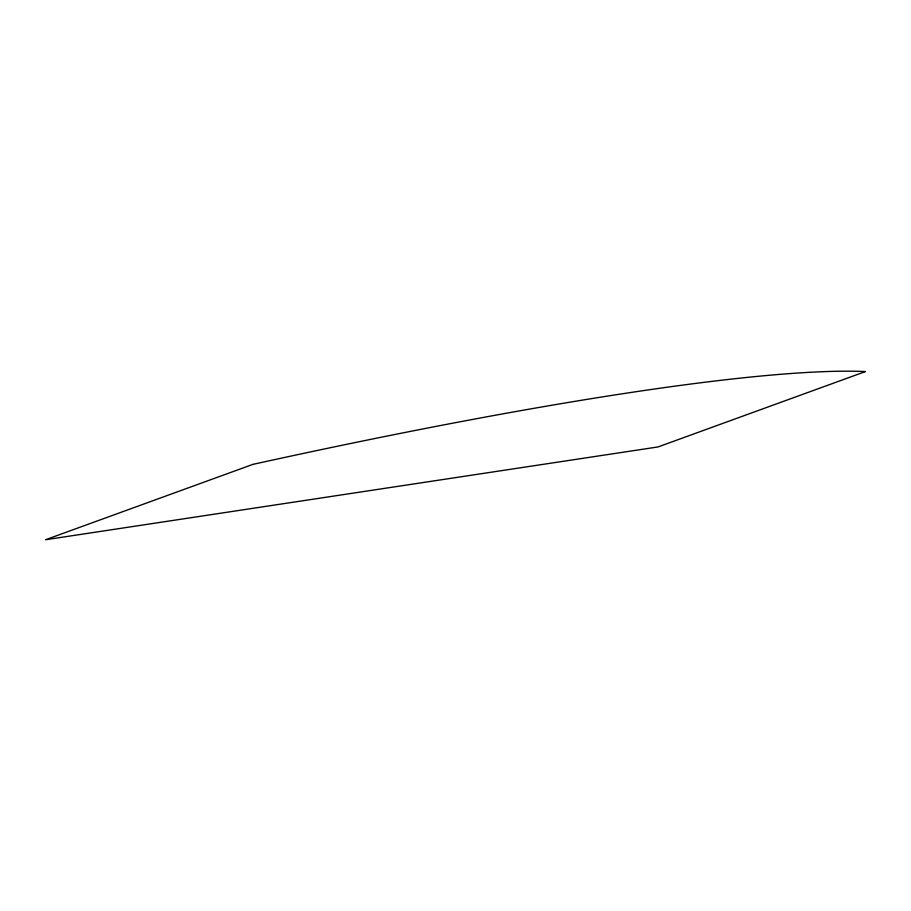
<?xml version="1.0" encoding="UTF-8"?>
<svg xmlns="http://www.w3.org/2000/svg" width="911" height="911" viewBox="0 0 911 911"><rect width="100%" height="100%" fill="white"/><g stroke="black" fill="none" stroke-linecap="round" stroke-linejoin="round"><path stroke-width="1.37" d="M252.951 464.359L45.55 539.745L658.049 446.937L865.45 371.551A905.488 89.938 -14 0 0 252.951 464.359"/></g></svg>
